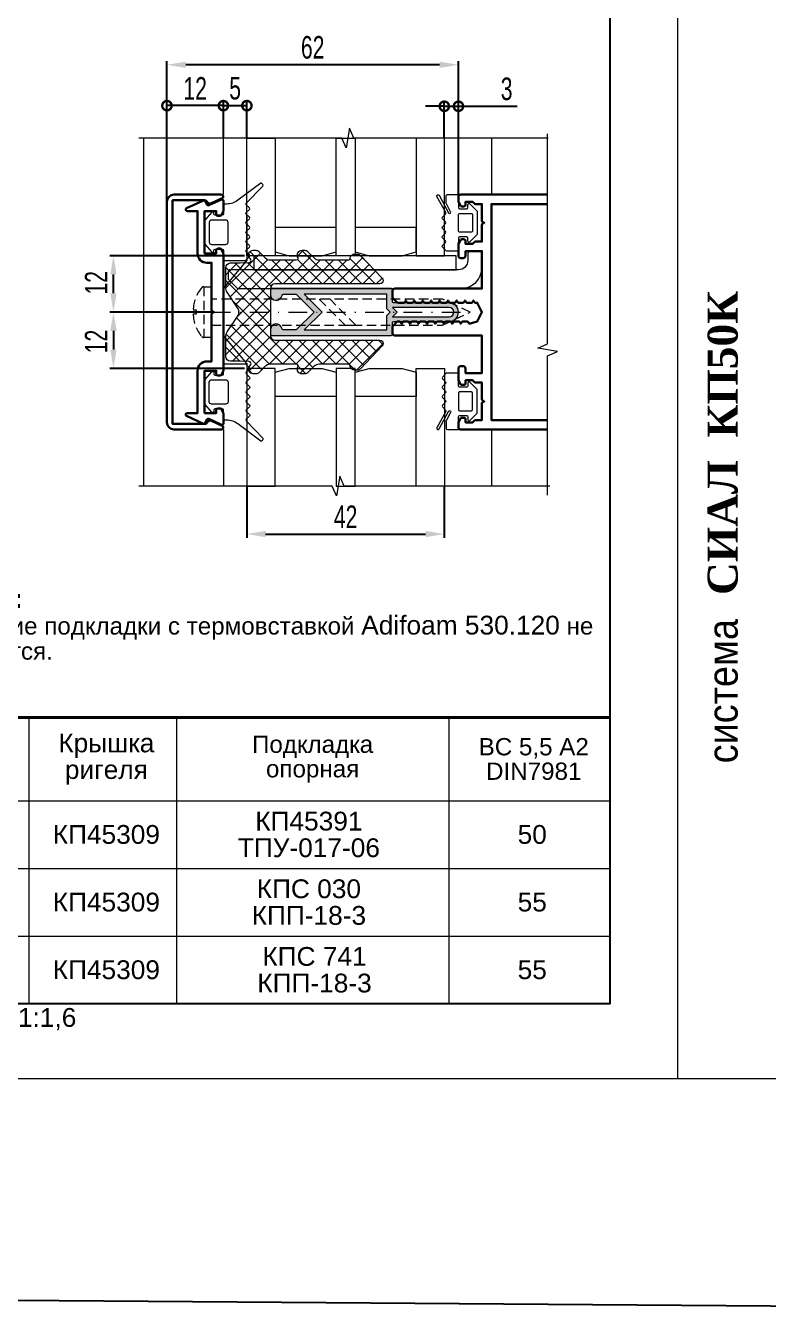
# Model space of a CAD drawing. Extents: x -37 to 8820, y -336 to 478.
# Drawn here: x 4727.4 to 4826, y -31.7 to 140.1 of the extents above; entities that cross this region are included whole.
import ezdxf
from ezdxf.enums import TextEntityAlignment as Align

# ---------------------------------------------------------------- set-up
doc = ezdxf.new("R2010")
doc.units = 0
doc.header["$LTSCALE"] = 5
doc.linetypes.add('DASHDOT', pattern=[1, 0.5, -0.25, 0, -0.25])
doc.linetypes.add('HIDDEN', pattern=[0.375, 0.25, -0.125])
doc.layers.get('0').update_dxf_attribs({"linetype": 'CONTINUOUS', "lineweight": 30})
doc.layers.get('DEFPOINTS').update_dxf_attribs({"linetype": 'CONTINUOUS'})
for name, color, linetype, lineweight in [('1', 6, 'DASHDOT', 13), ('2', 3, 'HIDDEN', 13), ('Dimentions', 5, 'CONTINUOUS', 15), ('Glass', 5, 'CONTINUOUS', 20), ('Ал подклад', 7, 'CONTINUOUS', 20), ('Герлен', 7, 'CONTINUOUS', 60), ('Зигзаг', 1, 'CONTINUOUS', 15), ('Конструкции', 252, 'CONTINUOUS', 20), ('Подкладки', 1, 'CONTINUOUS', 20), ('Рамки', 1, 'CONTINUOUS', 15), ('Текстовый', 7, 'CONTINUOUS', 9), ('Уплотнители', 1, 'CONTINUOUS', 20), ('Штриховка', 1, 'CONTINUOUS', 5)]:
    doc.layers.add(name, color=color, linetype=linetype, lineweight=lineweight)
doc.layers.add('Скрытые', color=14, linetype='CONTINUOUS', plot=False)
doc.styles.add('3', font='RUSS.SHX', dxfattribs={"width": 0.7, "height": 3})
doc.styles.add('Каталожный', font='arial.ttf', dxfattribs={"height": 2.5})
doc.styles.add('Фирм', font='arial.ttf', dxfattribs={"height": 3.5})
doc.styles.add('Фирм5', font='timesbd.ttf', dxfattribs={"height": 4})
doc.dimstyles.new('MX1_6', dxfattribs={"dimtxt": 3, "dimasz": 2.5, "dimexe": 0.5, "dimexo": 0, "dimgap": 0.8, "dimtad": 1, "dimlfac": 1.6, "dimdsep": 46, "dimtxsty": '3', "dimcen": 0, "dimclrd": 256, "dimclre": 256, "dimclrt": 256, "dimaunit": 1, "dimadec": 0, "dimazin": 0, "dimtfac": 1, "dimtmove": 0, "dimatfit": 1, "dimfxl": 1, "dimtvp": 1, "dimtolj": 1, "dimtzin": 0, "dimarcsym": 0})

# ---------------------------------------------------------------- blocks, each defined once
blk = doc.blocks.new('_DotSmall')
at = {"color": 0, "linetype": 'ByBlock', "const_width": 0.5}
blk.add_lwpolyline([(-0.0625, 0, 1), (0.0625, 0, 1)], format="xyb", close=True, dxfattribs=at)
blk = doc.blocks.new('*D522')
at = {"layer": 'DEFPOINTS', "color": 0, "linetype": 'Continuous', "transparency": 16777216}
for p in [(4746.13, 129.47), (4753.63, 125.16), (4746.13, 115.21)]:
    blk.add_point(p, dxfattribs=at)
at = {"layer": 'Dimentions', "linetype": 'Continuous', "lineweight": -2, "transparency": 16777216}
for p, q in [((4746.13, 115.21), (4746.13, 129.97)), ((4753.63, 129.47), (4746.13, 129.47)), ((4753.63, 125.16), (4753.63, 129.97))]:
    blk.add_line(p, q, dxfattribs=at)
at = {"layer": 'Dimentions', "linetype": 'Continuous', "lineweight": -2, "transparency": 16777216, "xscale": 2.5, "yscale": 2.5, "zscale": 2.5, "rotation": 180}
blk.add_blockref('_DotSmall', (4746.13, 129.47), dxfattribs=at)
at = {"layer": 'Dimentions', "linetype": 'Continuous', "lineweight": -2, "transparency": 16777216, "xscale": 2.5, "yscale": 2.5, "zscale": 2.5}
blk.add_blockref('_DotSmall', (4753.63, 129.47), dxfattribs=at)
at = {"layer": 'Dimentions', "linetype": 'Continuous', "transparency": 16777216, "insert": (4749.88, 131.77), "char_height": 3, "attachment_point": 5, "style": '3'}
blk.add_mtext('\\A1;12', dxfattribs=at)
blk = doc.blocks.new('*D523')
at = {"layer": 'DEFPOINTS', "color": 0, "linetype": 'Continuous', "transparency": 16777216}
for p in [(4784.88, 129.39), (4783, 125.16), (4784.88, 117.32)]:
    blk.add_point(p, dxfattribs=at)
at = {"layer": 'Dimentions', "linetype": 'Continuous', "lineweight": -2, "transparency": 16777216}
for p, q in [((4783, 129.39), (4780.5, 129.39)), ((4783, 125.16), (4783, 129.89)), ((4783, 129.39), (4784.88, 129.39)), ((4784.88, 117.32), (4784.88, 129.89)), ((4784.88, 129.39), (4792.68, 129.39))]:
    blk.add_line(p, q, dxfattribs=at)
at = {"layer": 'Dimentions', "linetype": 'Continuous', "lineweight": -2, "transparency": 16777216, "xscale": 2.5, "yscale": 2.5, "zscale": 2.5}
blk.add_blockref('_DotSmall', (4783, 129.39), dxfattribs=at)
at = {"layer": 'Dimentions', "linetype": 'Continuous', "lineweight": -2, "transparency": 16777216, "xscale": 2.5, "yscale": 2.5, "zscale": 2.5, "rotation": 180}
blk.add_blockref('_DotSmall', (4784.88, 129.39), dxfattribs=at)
at = {"layer": 'Dimentions', "linetype": 'Continuous', "transparency": 16777216, "insert": (4791.28, 131.69), "char_height": 3, "attachment_point": 5, "style": '3'}
blk.add_mtext('\\A1;3', dxfattribs=at)
blk = doc.blocks.new('*D524')
at = {"layer": 'DEFPOINTS', "color": 0, "linetype": 'Continuous', "transparency": 16777216}
for p in [(4746.13, 134.91), (4784.88, 117.32), (4746.13, 116.7)]:
    blk.add_point(p, dxfattribs=at)
at = {"layer": 'Dimentions', "linetype": 'Continuous', "lineweight": -2, "transparency": 16777216}
for p, q in [((4746.13, 116.7), (4746.13, 135.41)), ((4782.38, 134.91), (4748.63, 134.91)), ((4784.88, 117.32), (4784.88, 135.41))]:
    blk.add_line(p, q, dxfattribs=at)
at = {"layer": 'Dimentions', "linetype": 'Continuous', "transparency": 16777216}
for points in [[(4748.63, 135.32), (4748.63, 134.49), (4746.13, 134.91)], [(4782.38, 135.32), (4782.38, 134.49), (4784.88, 134.91)]]:
    blk.add_solid(points, dxfattribs=at)
at = {"layer": 'Dimentions', "linetype": 'Continuous', "transparency": 16777216, "insert": (4765.5, 137.21), "char_height": 3, "attachment_point": 5, "style": '3'}
blk.add_mtext('\\A1;62', dxfattribs=at)
blk = doc.blocks.new('*D525')
at = {"layer": 'DEFPOINTS', "color": 0, "linetype": 'Continuous', "transparency": 16777216}
for p in [(4756.75, 78.85), (4783, 78.85), (4783, 72.48)]:
    blk.add_point(p, dxfattribs=at)
at = {"layer": 'Dimentions', "linetype": 'Continuous', "lineweight": -2, "transparency": 16777216}
for p, q in [((4756.75, 78.85), (4756.75, 71.98)), ((4783, 78.85), (4783, 71.98)), ((4759.25, 72.48), (4780.5, 72.48))]:
    blk.add_line(p, q, dxfattribs=at)
at = {"layer": 'Dimentions', "linetype": 'Continuous', "transparency": 16777216}
for points in [[(4759.25, 72.9), (4759.25, 72.06), (4756.75, 72.48)], [(4780.5, 72.9), (4780.5, 72.06), (4783, 72.48)]]:
    blk.add_solid(points, dxfattribs=at)
at = {"layer": 'Dimentions', "linetype": 'Continuous', "transparency": 16777216, "insert": (4769.88, 74.78), "char_height": 3, "attachment_point": 5, "style": '3'}
blk.add_mtext('\\A1;42', dxfattribs=at)
blk = doc.blocks.new('*D526')
at = {"layer": 'DEFPOINTS', "color": 0, "linetype": 'Continuous', "transparency": 16777216}
for p in [(4756.75, 129.47), (4753.63, 125.16), (4756.75, 125.16)]:
    blk.add_point(p, dxfattribs=at)
at = {"layer": 'Dimentions', "linetype": 'Continuous', "lineweight": -2, "transparency": 16777216}
for p, q in [((4753.63, 125.16), (4753.63, 129.97)), ((4753.63, 129.47), (4756.75, 129.47)), ((4756.75, 125.16), (4756.75, 129.97))]:
    blk.add_line(p, q, dxfattribs=at)
at = {"layer": 'Dimentions', "linetype": 'Continuous', "lineweight": -2, "transparency": 16777216, "xscale": 2.5, "yscale": 2.5, "zscale": 2.5, "rotation": 180}
blk.add_blockref('_DotSmall', (4753.63, 129.47), dxfattribs=at)
at = {"layer": 'Dimentions', "linetype": 'Continuous', "lineweight": -2, "transparency": 16777216, "xscale": 2.5, "yscale": 2.5, "zscale": 2.5}
blk.add_blockref('_DotSmall', (4756.75, 129.47), dxfattribs=at)
at = {"layer": 'Dimentions', "linetype": 'Continuous', "transparency": 16777216, "insert": (4755.19, 131.77), "char_height": 3, "attachment_point": 5, "style": '3'}
blk.add_mtext('\\A1;5', dxfattribs=at)
blk = doc.blocks.new('*D529')
at = {"layer": 'DEFPOINTS', "color": 0, "linetype": 'Continuous', "transparency": 16777216}
for p in [(4752.07, 102.01), (4739.02, 94.51), (4756.44, 94.51)]:
    blk.add_point(p, dxfattribs=at)
at = {"layer": 'Dimentions', "linetype": 'Continuous', "lineweight": -2, "transparency": 16777216}
for p, q in [((4752.07, 102.01), (4738.52, 102.01)), ((4739.02, 99.51), (4739.02, 97.01)), ((4756.44, 94.51), (4738.52, 94.51))]:
    blk.add_line(p, q, dxfattribs=at)
at = {"layer": 'Dimentions', "linetype": 'Continuous', "transparency": 16777216}
for points in [[(4738.6, 99.51), (4739.44, 99.51), (4739.02, 102.01)], [(4738.6, 97.01), (4739.44, 97.01), (4739.02, 94.51)]]:
    blk.add_solid(points, dxfattribs=at)
at = {"layer": 'Dimentions', "linetype": 'Continuous', "transparency": 16777216, "insert": (4736.72, 98.1), "char_height": 3, "attachment_point": 5, "rotation": 90, "style": '3'}
blk.add_mtext('\\A1;12', dxfattribs=at)
blk = doc.blocks.new('*D530')
at = {"layer": 'DEFPOINTS', "color": 0, "linetype": 'Continuous', "transparency": 16777216}
for p in [(4739.02, 109.51), (4756.44, 109.51), (4752.07, 102.01)]:
    blk.add_point(p, dxfattribs=at)
at = {"layer": 'Dimentions', "linetype": 'Continuous', "lineweight": -2, "transparency": 16777216}
for p, q in [((4756.44, 109.51), (4738.52, 109.51)), ((4739.02, 104.51), (4739.02, 107.01)), ((4752.07, 102.01), (4738.52, 102.01))]:
    blk.add_line(p, q, dxfattribs=at)
at = {"layer": 'Dimentions', "linetype": 'Continuous', "transparency": 16777216}
for points in [[(4738.6, 107.01), (4739.44, 107.01), (4739.02, 109.51)], [(4738.6, 104.51), (4739.44, 104.51), (4739.02, 102.01)]]:
    blk.add_solid(points, dxfattribs=at)
at = {"layer": 'Dimentions', "linetype": 'Continuous', "transparency": 16777216, "insert": (4736.72, 105.91), "char_height": 3, "attachment_point": 5, "rotation": 90, "style": '3'}
blk.add_mtext('\\A1;12', dxfattribs=at)

msp = doc.modelspace()

# ---------------------------------------------------------------- hatches: boundary and pattern name
at = {"layer": 'Штриховка', "lineweight": 5}
h = msp.add_hatch(dxfattribs=at)
h.set_pattern_fill('NET', color=256, scale=10, angle=-45, style=0)
h.set_pattern_definition([(315, (7117.9453, 4397.8319), (0.88388348, 0.88388348), []), (45, (7117.9453, 4397.8319), (-0.88388348, 0.88388348), [])])
edge = h.paths.add_edge_path()
edge.add_arc((4774.4406, 97.8149), 0.4375, -45, 0, ccw=False)
edge.add_line((4774.7499, 97.5056), (4771.8736, 94.473))
edge.add_arc((4771.4317, 94.915), 0.625, 270, 315, ccw=False)
edge.add_line((4771.4317, 94.29), (4771.0781, 94.29))
edge.add_arc((4771.0751, 94.906), 0.6161, 194.690939, 270.28096, ccw=False)
edge.add_arc((4770.2396, 94.8212), 0.25, 343.39845, 450)
edge.add_line((4770.2396, 95.0712), (4766.3638, 95.0712))
edge.add_arc((4766.3638, 94.1337), 0.9375, 90, 135)
edge.add_line((4765.7009, 94.7966), (4764.8773, 93.973))
edge.add_arc((4764.4354, 94.415), 0.625, 270, 315, ccw=False)
edge.add_line((4764.4354, 93.79), (4764.0818, 93.79))
edge.add_arc((4764.0818, 94.415), 0.625, 158.459594, 270, ccw=False)
edge.add_arc((4763.3237, 94.8212), 0.25, 315, 450)
edge.add_line((4763.3237, 95.0712), (4759.8675, 95.0712))
edge.add_arc((4759.8675, 94.1337), 0.9375, 90, 135)
edge.add_line((4759.2046, 94.7966), (4758.381, 93.973))
edge.add_arc((4757.939, 94.415), 0.625, 270, 315, ccw=False)
edge.add_line((4757.939, 93.79), (4757.5855, 93.79))
edge.add_arc((4757.5855, 94.415), 0.625, 135, 270, ccw=False)
edge.add_line((4757.1436, 94.8569), (4757.2596, 95.0209))
edge.add_arc((4757.0555, 95.1653), 0.25, 324.716356, 447.011206)
edge.add_line((4757.0685, 95.415), (4755.8713, 95.4775))
edge.add_line((4755.8713, 95.4775), (4754.5656, 95.4775))
edge.add_arc((4754.5656, 96.1025), 0.625, 180, 270, ccw=False)
edge.add_line((4753.9406, 96.1025), (4753.9406, 96.2587))
edge.add_line((4753.9406, 96.2587), (4753.9406, 98.6823))
edge.add_arc((4755.1906, 98.6823), 1.25, 146.745633, 180, ccw=False)
edge.add_line((4754.1453, 99.3678), (4755.5908, 101.5722))
edge.add_arc((4754.7352, 102.0087), 0.9605, 332.973316, 387.026684)
edge.add_line((4755.5908, 102.4452), (4754.1453, 104.6497))
edge.add_arc((4755.1906, 105.3351), 1.25, 180, 213.254367, ccw=False)
edge.add_line((4753.9406, 105.3351), (4753.9406, 107.7587))
edge.add_line((4753.9406, 107.7587), (4753.9406, 107.915))
edge.add_arc((4754.5656, 107.915), 0.625, 90, 180, ccw=False)
edge.add_line((4754.5656, 108.54), (4755.8713, 108.54))
edge.add_line((4755.8713, 108.54), (4757.0685, 108.6025))
edge.add_arc((4757.0555, 108.8521), 0.25, 272.988794, 395.283644)
edge.add_line((4757.2596, 108.9965), (4757.1436, 109.1605))
edge.add_arc((4757.5855, 109.6025), 0.625, 90, 225, ccw=False)
edge.add_line((4757.5855, 110.2275), (4757.939, 110.2275))
edge.add_arc((4757.939, 109.6025), 0.625, 45, 90, ccw=False)
edge.add_line((4758.381, 110.0444), (4759.2046, 109.2208))
edge.add_arc((4759.8675, 109.8837), 0.9375, 225, 270)
edge.add_line((4759.8675, 108.9462), (4763.3237, 108.9462))
edge.add_arc((4763.3237, 109.1962), 0.25, 270, 405)
edge.add_arc((4764.0818, 109.6025), 0.625, 90, 201.540406, ccw=False)
edge.add_line((4764.0818, 110.2275), (4764.4354, 110.2275))
edge.add_arc((4764.4354, 109.6025), 0.625, 45, 90, ccw=False)
edge.add_line((4764.8773, 110.0444), (4765.7009, 109.2208))
edge.add_arc((4766.3638, 109.8837), 0.9375, 225, 270)
edge.add_line((4766.3638, 108.9462), (4770.2396, 108.9462))
edge.add_arc((4770.2396, 109.1962), 0.25, 270, 376.60155)
edge.add_arc((4771.0751, 109.1114), 0.6161, 89.71904, 165.309061, ccw=False)
edge.add_line((4771.0781, 109.7275), (4771.4317, 109.7275))
edge.add_arc((4771.4317, 109.1025), 0.625, 45, 90, ccw=False)
edge.add_line((4771.8736, 109.5444), (4774.7499, 106.5119))
edge.add_arc((4774.4406, 106.2025), 0.4375, 0, 45, ccw=False)
edge.add_line((4774.8781, 106.2025), (4774.8781, 106.1962))
edge.add_arc((4774.4406, 106.1962), 0.4375, -90, 0, ccw=False)
edge.add_line((4774.4406, 105.7587), (4760.5031, 105.7587))
edge.add_arc((4760.5031, 105.1337), 0.625, 90, 180)
edge.add_line((4759.8781, 105.1337), (4759.8781, 102.0087))
edge.add_line((4759.8781, 102.0087), (4759.8781, 98.8837))
edge.add_arc((4760.5031, 98.8837), 0.625, 180, 270)
edge.add_line((4760.5031, 98.2587), (4774.4406, 98.2587))
edge.add_arc((4774.4406, 97.8212), 0.4375, 0, 90, ccw=False)
at = {"layer": 'Штриховка'}
h = msp.add_hatch(color=256, dxfattribs=at)
h.paths.add_polyline_path([(4761.6154, 104.3837), (4763.3156, 104.3837), (4764.1906, 103.5087), (4765.2512, 103.5087), (4764.3762, 104.3837), (4775.3781, 104.3837), (4775.3781, 103.5087), (4776.1281, 103.5087), (4776.1281, 104.9462, 0.41421356), (4775.9406, 105.1337), (4760.0656, 105.1337, 0.41421356), (4759.8781, 104.9462), (4759.8781, 104.3525, 0.92211283), (4761.4303, 104.2265, -0.36752318)])
h.paths.add_polyline_path([(4776.1281, 100.5087), (4775.3781, 100.5087), (4775.3781, 99.6337), (4764.3762, 99.6337), (4765.2512, 100.5087), (4764.1906, 100.5087), (4763.3156, 99.6337), (4761.6154, 99.6337, -0.36752318), (4761.4303, 99.791, 0.92211283), (4759.8781, 99.665), (4759.8781, 99.0712, 0.41421356), (4760.0656, 98.8837), (4775.9406, 98.8837, 0.41421356), (4776.1281, 99.0712)])
h.paths.add_polyline_path([(4766.7512, 102.0087), (4765.6906, 102.0087), (4764.1906, 100.5087), (4765.2512, 100.5087)])
h.paths.add_polyline_path([(4765.2512, 103.5087), (4764.1906, 103.5087), (4765.6906, 102.0087), (4766.7512, 102.0087)])
h.paths.add_polyline_path([(4784.4811, 102.9225), (4783.7797, 103.2495, 0.03041892), (4783.6281, 103.2587), (4780.6281, 103.2587), (4780.4002, 103.2587, -0.02836015), (4780.379, 103.2599, 0.00241783), (4780.3781, 103.2587), (4776.2843, 103.2587, -0.41421356), (4776.1281, 103.415), (4776.1281, 103.5087), (4775.3781, 103.5087), (4775.3781, 102.4481), (4775.8174, 102.0087), (4776.7531, 102.0087), (4776.1281, 102.6337), (4783.6281, 102.6337, -0.41421356), (4784.2531, 102.0087), (4784.8781, 102.0087, 0.20786079)])
h.paths.add_polyline_path([(4784.8781, 102.0087), (4784.2531, 102.0087, -0.41421356), (4783.6281, 101.3837), (4776.1281, 101.3837), (4776.7531, 102.0087), (4775.8174, 102.0087), (4775.3781, 101.5694), (4775.3781, 100.5087), (4776.1281, 100.5087), (4776.1281, 100.6025, -0.41421356), (4776.2843, 100.7587), (4780.3781, 100.7587), (4780.4184, 100.7587, -0.19897581), (4780.5511, 100.7038, 0.1550132), (4780.6281, 100.7587), (4783.6281, 100.7587, 0.03041892), (4783.7797, 100.768), (4784.4811, 101.095, 0.20786079)])

# ---------------------------------------------------------------- linework, layer by layer
for points in [[(4746.1281, 87.3212), (4746.1281, 116.6962, -0.41421356), (4747.0656, 117.6337), (4753.3781, 117.6337, -0.80258485), (4753.4837, 117.1571), (4752.0471, 116.4872, -0.40155944), (4751.474, 116.6818, 0.27973928), (4751.1414, 116.8837), (4746.8781, 116.8837), (4746.8781, 87.1337), (4751.1414, 87.1337, 0.27973928), (4751.474, 87.3356, -0.40155944), (4752.0471, 87.5302), (4753.4837, 86.8603, -0.80258485), (4753.3781, 86.3837), (4747.0656, 86.3837, -0.41421356)], [(4753.6281, 109.777, 0.11643382), (4753.6083, 109.8608), (4753.3674, 110.3426, 0.28407904), (4753.1997, 110.4462), (4752.8781, 110.4462, 0.41421356), (4752.6906, 110.2587), (4752.6906, 109.8212), (4751.1281, 109.8212), (4751.1281, 115.4462), (4752.6906, 115.4462), (4752.6906, 115.0087, 0.41421356), (4752.8781, 114.8212), (4753.1997, 114.8212, 0.28407904), (4753.3674, 114.9249), (4753.6083, 115.4066, 0.11643382), (4753.6281, 115.4905), (4753.6281, 116.8212, 0.54861879), (4753.3613, 116.9912), (4751.6925, 116.213, -0.41421356), (4751.4433, 116.3037), (4751.2233, 116.7755, 0.41421356), (4750.9741, 116.8662), (4748.7363, 115.8226, 0.29147342), (4748.6281, 115.6527), (4748.6281, 115.6337, 0.41421356), (4748.8156, 115.4462), (4750.1906, 115.4462), (4750.1906, 109.8212, 0.41421356), (4751.4406, 108.5712), (4752.0656, 108.5712), (4752.0656, 102.2809, 0.28407904), (4752.1692, 102.1131), (4752.3781, 102.0087), (4752.1692, 101.9043, 0.28407904), (4752.0656, 101.7366), (4752.0656, 95.4462), (4751.4406, 95.4462, 0.41421356), (4750.1906, 94.1962), (4750.1906, 88.5712), (4748.8156, 88.5712, 0.41421356), (4748.6281, 88.3837), (4748.6281, 88.3647, 0.29147342), (4748.7363, 88.1948), (4750.9741, 87.1513, 0.41421356), (4751.2233, 87.242), (4751.4433, 87.7138, -0.41421356), (4751.6925, 87.8045), (4753.3613, 87.0263, 0.54861879), (4753.6281, 87.1962), (4753.6281, 88.527, 0.11643382), (4753.6083, 88.6108), (4753.3674, 89.0926, 0.28407904), (4753.1997, 89.1962), (4752.8781, 89.1962, 0.41421356), (4752.6906, 89.0087), (4752.6906, 88.5712), (4751.1281, 88.5712), (4751.1281, 94.1962), (4752.6906, 94.1962), (4752.6906, 93.7587, 0.41421356), (4752.8781, 93.5712), (4753.1997, 93.5712, 0.28407904), (4753.3674, 93.6749), (4753.6083, 94.1566, 0.11643382), (4753.6281, 94.2405)]]:
    msp.add_lwpolyline(points, format="xyb", close=True)
msp.add_lwpolyline([(4796.7267, 86.3837), (4785.1906, 86.3837, -0.41421356), (4784.8781, 86.6962), (4784.8781, 87.277, -0.11643382), (4784.8979, 87.3608), (4785.1387, 87.8426, -0.28407904), (4785.3065, 87.9462), (4785.6281, 87.9462, -0.41421356), (4785.8156, 87.7587), (4785.8156, 87.3212), (4786.7531, 87.3212), (4787.0107, 87.5788, -0.19891237), (4787.1432, 87.6337), (4788.0031, 87.6337), (4788.0031, 89.8616, -0.28407904), (4788.1067, 90.0293), (4788.3156, 90.1337), (4788.1067, 90.2381, -0.28407904), (4788.0031, 90.4059), (4788.0031, 92.6337), (4787.1432, 92.6337, -0.19891237), (4787.0107, 92.6886), (4786.7531, 92.9462), (4785.8156, 92.9462), (4785.8156, 92.5087, -0.41421356), (4785.6281, 92.3212), (4785.3065, 92.3212, -0.28407904), (4785.1387, 92.4249), (4784.8979, 92.9066, -0.11643382), (4784.8781, 92.9905), (4784.8781, 94.5087, -0.41421356), (4785.1906, 94.8212), (4785.5031, 94.8212, -0.41421356), (4785.8156, 94.5087), (4785.8156, 93.8837), (4788.0031, 93.8837), (4788.0031, 98.8837), (4776.4406, 98.8837, -0.41421356), (4776.1281, 99.1962), (4776.1281, 100.0561, -0.19891237), (4776.183, 100.1886), (4776.6982, 100.7038, -0.19891237), (4776.8307, 100.7587), (4777.0434, 100.7587, -0.28407904), (4777.2111, 100.6551), (4777.3156, 100.4462), (4777.42, 100.6551, -0.28407904), (4777.5877, 100.7587), (4778.1684, 100.7587, -0.28407904), (4778.3361, 100.6551), (4778.4406, 100.4462), (4778.545, 100.6551, -0.28407904), (4778.7127, 100.7587), (4779.2934, 100.7587, -0.28407904), (4779.4611, 100.6551), (4779.5656, 100.4462), (4779.67, 100.6551, -0.28407904), (4779.8377, 100.7587), (4780.4184, 100.7587, -0.28407904), (4780.5861, 100.6551), (4780.6906, 100.4462), (4780.795, 100.6551, -0.28407904), (4780.9627, 100.7587), (4781.5434, 100.7587, -0.28407904), (4781.7111, 100.6551), (4781.8156, 100.4462), (4781.92, 100.6551, -0.28407904), (4782.0877, 100.7587), (4782.6684, 100.7587, -0.28407904), (4782.8361, 100.6551), (4782.9406, 100.4462), (4783.045, 100.6551, -0.28407904), (4783.2127, 100.7587), (4783.7934, 100.7587, -0.28407904), (4783.9611, 100.6551), (4784.0656, 100.4462), (4784.17, 100.6551, -0.28407904), (4784.3377, 100.7587), (4784.9184, 100.7587, -0.28407904), (4785.0861, 100.6551), (4785.1906, 100.4462), (4785.295, 100.6551, -0.28407904), (4785.4627, 100.7587), (4786.0434, 100.7587, -0.28407904), (4786.2111, 100.6551), (4786.3156, 100.4462), (4787.3781, 100.7587), (4788.0031, 102.0087), (4787.3781, 103.2587), (4787.1502, 103.2587, -0.28407904), (4786.9825, 103.3624), (4786.8781, 103.5712), (4786.7736, 103.3624, -0.28407904), (4786.6059, 103.2587), (4786.0252, 103.2587, -0.28407904), (4785.8575, 103.3624), (4785.7531, 103.5712), (4785.6486, 103.3624, -0.28407904), (4785.4809, 103.2587), (4784.9002, 103.2587, -0.28407904), (4784.7325, 103.3624), (4784.6281, 103.5712), (4784.5236, 103.3624, -0.28407904), (4784.3559, 103.2587), (4783.7752, 103.2587, -0.28407904), (4783.6075, 103.3624), (4783.5031, 103.5712), (4783.3986, 103.3624, -0.28407904), (4783.2309, 103.2587), (4782.6502, 103.2587, -0.28407904), (4782.4825, 103.3624), (4782.3781, 103.5712), (4782.2736, 103.3624, -0.28407904), (4782.1059, 103.2587), (4781.5252, 103.2587, -0.28407904), (4781.3575, 103.3624), (4781.2531, 103.5712), (4781.1486, 103.3624, -0.28407904), (4780.9809, 103.2587), (4780.4002, 103.2587, -0.28407904), (4780.2325, 103.3624), (4780.1281, 103.5712), (4780.0236, 103.3624, -0.28407904), (4779.8559, 103.2587), (4779.2752, 103.2587, -0.28407904), (4779.1075, 103.3624), (4779.0031, 103.5712), (4778.8986, 103.3624, -0.28407904), (4778.7309, 103.2587), (4778.1502, 103.2587, -0.28407904), (4777.9825, 103.3624), (4777.8781, 103.5712), (4777.7736, 103.3624, -0.28407904), (4777.6059, 103.2587), (4776.8307, 103.2587, -0.19891237), (4776.6982, 103.3136), (4776.183, 103.8288, -0.19891237), (4776.1281, 103.9614), (4776.1281, 104.8212, -0.41421356), (4776.4406, 105.1337), (4788.0031, 105.1337), (4788.0031, 110.1337), (4785.8156, 110.1337), (4785.8156, 109.5087, -0.41421356), (4785.5031, 109.1962), (4785.1906, 109.1962, -0.41421356), (4784.8781, 109.5087), (4784.8781, 111.027, -0.11643382), (4784.8979, 111.1108), (4785.1387, 111.5926, -0.28407904), (4785.3065, 111.6962), (4785.6281, 111.6962, -0.41421356), (4785.8156, 111.5087), (4785.8156, 111.0712), (4786.7531, 111.0712), (4787.0107, 111.3288, -0.19891237), (4787.1432, 111.3837), (4788.0031, 111.3837), (4788.0031, 113.6116, -0.28407904), (4788.1067, 113.7793), (4788.3156, 113.8837), (4788.1067, 113.9881, -0.28407904), (4788.0031, 114.1559), (4788.0031, 116.3837), (4787.1432, 116.3837, -0.19891237), (4787.0107, 116.4386), (4786.7531, 116.6962), (4785.8156, 116.6962), (4785.8156, 116.2587, -0.41421356), (4785.6281, 116.0712), (4785.3065, 116.0712, -0.28407904), (4785.1387, 116.1749), (4784.8979, 116.6566, -0.11643382), (4784.8781, 116.7405), (4784.8781, 117.3212, -0.41421356), (4785.1906, 117.6337), (4796.7267, 117.6337)], format="xyb")
msp.add_lwpolyline([(4796.7267, 87.6337), (4789.2531, 87.6337), (4789.2531, 116.3837), (4796.7267, 116.3837)])
at = {"layer": '1'}
msp.add_line((4752.0656, 102.0087), (4786.4406, 102.0087), dxfattribs=at)
at = {"layer": '2'}
msp.add_line((4751.0095, 105.3837), (4751.0095, 98.6337), dxfattribs=at)
msp.add_lwpolyline([(4749.6027, 102.2543, -0.16184886), (4750.7685, 105.2701, -0.22388754), (4751.0095, 105.3837), (4752.0656, 105.3837), (4752.0656, 98.6337), (4751.0095, 98.6337, -0.22388754), (4750.7685, 98.7474, -0.16184886), (4749.6027, 101.7631), (4750.0404, 101.7631), (4750.0404, 102.2543)], format="xyb", close=True, dxfattribs=at)
for points in [[(4752.0656, 100.29), (4782.7547, 100.29), (4786.4406, 102.0087), (4782.7547, 103.7275), (4752.0656, 103.7275)], [(4766.3815, 103.7275), (4769.819, 100.29), (4771.2513, 100.29), (4767.8138, 103.7275)]]:
    msp.add_lwpolyline(points, close=True, dxfattribs=at)
at = {"layer": 'Dimentions', "linetype": 'Continuous'}
msp.add_line((4814, 297), (4814, 0), dxfattribs=at)
at = {"layer": 'Glass'}
for points in [[(4760.5031, 125.164), (4760.5031, 109.5086), (4756.7531, 109.5086), (4756.7531, 125.164)], [(4771.1281, 125.164), (4771.1281, 109.5086), (4768.6281, 109.5086), (4768.6281, 125.164)], [(4779.2531, 125.164), (4779.2531, 109.5086), (4783.0031, 109.5086), (4783.0031, 125.164)], [(4768.6281, 110.011), (4768.6281, 113.2586), (4760.5031, 113.2586), (4760.5031, 110.011), (4762.3781, 109.5086), (4766.7531, 109.5086)], [(4779.2531, 110.011), (4779.2531, 113.2586), (4771.1281, 113.2586), (4771.1281, 110.011), (4773.0031, 109.5086), (4777.3781, 109.5086)], [(4760.5031, 78.8535), (4760.5031, 94.5088), (4756.7531, 94.5088), (4756.7531, 78.8535)], [(4768.6281, 94.0064), (4768.6281, 90.7588), (4760.5031, 90.7588), (4760.5031, 94.0064), (4762.3781, 94.5088), (4766.7531, 94.5088)], [(4771.1281, 78.8535), (4771.1281, 94.5088), (4768.6281, 94.5088), (4768.6281, 78.8535)], [(4779.2531, 94.0064), (4779.2531, 90.7588), (4771.1281, 90.7588), (4771.1281, 94.0064), (4773.0031, 94.5088), (4777.3781, 94.5088)], [(4779.2531, 78.8535), (4779.2531, 94.5088), (4783.0031, 94.5088), (4783.0031, 78.8535)]]:
    msp.add_lwpolyline(points, close=True, dxfattribs=at)
at = {"layer": 'Ал подклад'}
msp.add_lwpolyline([(4755.6325, 105.1336), (4785.1906, 105.1336, 0.41421356), (4788.0031, 107.9461), (4788.0031, 109.8211, 0.41421356), (4787.6906, 110.1336), (4786.4406, 110.1336, 0.41421356), (4786.1281, 109.8211), (4786.1281, 108.8836, -0.41421356), (4784.8781, 107.6336), (4754.5656, 107.6336, 0.41421356), (4754.2531, 107.3211), (4754.2531, 106.5131, 0.19891237), (4754.3446, 106.2921), (4755.4115, 105.2252, 0.19891237)], format="xyb", close=True, dxfattribs=at)
at = {"layer": 'Герлен', "lineweight": 40}
msp.add_line((4640, 48.0868), (4805, 48.0868), dxfattribs=at)
at = {"layer": 'Герлен', "ltscale": 2, "const_width": 0.1875}
msp.add_lwpolyline([(4756.7531, 114.9462), (4756.7531, 108.8837), (4753.6281, 105.1337), (4753.6281, 98.8837), (4756.7531, 95.1337), (4756.7531, 89.0712)], dxfattribs=at)
at = {"layer": 'Зигзаг'}
for points in [[(4796.8037, 125.164), (4770.9659, 125.164), (4770.3851, 126.4819), (4769.9495, 123.8692), (4769.367, 125.164), (4742.3895, 125.164)], [(4796.7267, 77.657), (4796.7267, 96.1819), (4798.0446, 96.7628), (4795.4319, 97.1984), (4796.7267, 97.7809), (4796.7267, 125.7076)], [(4797.0239, 78.8535), (4769.6806, 78.8535), (4769.0997, 80.1714), (4768.6641, 77.5587), (4768.0816, 78.8535), (4742.3895, 78.8535)]]:
    msp.add_lwpolyline(points, dxfattribs=at)
at = {"layer": 'Конструкции'}
for p, q in [((4753.6281, 117.6337), (4753.6281, 125.164)), ((4789.2531, 125.164), (4789.2531, 117.6337)), ((4753.6281, 86.3837), (4753.6281, 78.8535)), ((4789.2531, 86.3837), (4789.2531, 78.8535))]:
    msp.add_line(p, q, dxfattribs=at)
msp.add_lwpolyline([(4743.0031, 125.164), (4743.0031, 78.8535)], dxfattribs=at)
at = {"layer": 'Подкладки'}
msp.add_lwpolyline([(4757.6906, 109.5087), (4757.6906, 107.6337), (4784.5656, 107.6337), (4784.5656, 109.5087)], close=True, dxfattribs=at)
at = {"layer": 'Рамки'}
for p, q in [((4727.7614, 48.0868), (4727.7614, 10)), ((4747.3864, 48.0868), (4747.3864, 10)), ((4783.604, 48.0868), (4783.604, 10)), ((4640, 37), (4805, 37)), ((4640, 28), (4805, 28)), ((4640, 19), (4805, 19)), ((4640, 10), (4805, 10))]:
    msp.add_line(p, q, dxfattribs=at)
at = {"layer": 'Рамки', "linetype": 'Continuous'}
msp.add_lwpolyline([(4620, 297), (4830, 297), (4830, 0), (4620, 0)], close=True, dxfattribs=at)
at = {"layer": 'Скрытые', "linetype": 'Continuous'}
for points in [[(3999.0404, -24.0001), (5027.2664, -31.7039), (5031.5789, 367.3445), (3999.0404, 358.304)], [(4640, 10), (4640, 287), (4805, 287), (4805, 10)]]:
    msp.add_lwpolyline(points, close=True, dxfattribs=at)
at = {"layer": 'Уплотнители'}
for points in [[(4752.3781, 110.2275, -0.41421356), (4752.5343, 110.3837), (4753.4718, 110.3837, -0.41421356), (4753.6281, 110.2275), (4753.6281, 108.8837), (4756.516, 108.8837, 0.19891237), (4756.6044, 108.9203), (4757.0823, 109.3982, 0.41421356), (4757.0823, 109.6192), (4756.6783, 110.0232, -0.41421356), (4756.6783, 110.2442), (4757.0823, 110.6482, 0.41421356), (4757.0823, 110.8692), (4756.6783, 111.2732, -0.41421356), (4756.6783, 111.4942), (4757.0823, 111.8982, 0.41421356), (4757.0823, 112.1192), (4756.6783, 112.5232, -0.41421356), (4756.6783, 112.7442), (4757.0823, 113.1482, 0.41421356), (4757.0823, 113.3692), (4756.6783, 113.7732, -0.41421356), (4756.6783, 113.9942), (4757.0823, 114.3982, 0.41421356), (4757.0823, 114.6192), (4756.6783, 115.0232, -0.41421356), (4756.6783, 115.2442), (4757.0823, 115.6482, 0.41421356), (4757.0823, 115.8692), (4756.6783, 116.2732, -0.41421356), (4756.6783, 116.4942), (4758.8926, 118.7732, 0.41421356), (4758.8926, 118.9942), (4758.7613, 119.1255, 0.29253821), (4758.5968, 119.1617), (4755.5436, 116.8809, -0.16178775), (4754.0474, 116.3837), (4753.6281, 116.3837), (4753.6281, 115.04, -0.41421356), (4753.4718, 114.8837), (4752.5343, 114.8837, -0.41421356), (4752.3781, 115.04), (4752.3781, 115.1962, 0.66858666), (4752.1112, 115.3066), (4751.1737, 114.242, 0.19861919), (4751.1281, 114.1316), (4751.1281, 111.1358, 0.19861919), (4751.1737, 111.0255), (4752.1112, 109.9609, 0.66858666), (4752.3781, 110.0712)], [(4783.8389, 115.3645), (4783.272, 116.4095, -0.12491271), (4783.2531, 116.484), (4783.2531, 117.4775, -0.41421356), (4783.4093, 117.6337), (4784.8781, 117.6337), (4784.8781, 115.915, 0.41421356), (4785.0343, 115.7587), (4785.9718, 115.7587, 0.41421356), (4786.1281, 115.915), (4786.1281, 116.3212, -0.66858666), (4786.3949, 116.4316), (4787.3324, 115.492, -0.19861919), (4787.3781, 115.3816), (4787.3781, 112.3858, -0.19861919), (4787.3324, 112.2755), (4786.3949, 111.3359, -0.66858666), (4786.1281, 111.4462), (4786.1281, 111.8525, 0.41421356), (4785.9718, 112.0087), (4785.0343, 112.0087, 0.41421356), (4784.8781, 111.8525), (4784.8781, 110.1337), (4783.3178, 110.1337, -0.19891237), (4783.2073, 110.1795), (4782.7386, 110.6482, -0.41421356), (4782.7386, 110.8692), (4783.1426, 111.2732, 0.41421356), (4783.1426, 111.4942), (4782.7386, 111.8982, -0.41421356), (4782.7386, 112.1192), (4783.1426, 112.5232, 0.41421356), (4783.1426, 112.7442), (4782.7386, 113.1482, -0.41421356), (4782.7386, 113.3692), (4783.1426, 113.7732, 0.41421356), (4783.1426, 113.9942), (4782.7386, 114.3982, -0.41421356), (4782.7386, 114.6192), (4783.1706, 115.0512, 0.33207606), (4783.1975, 115.2362), (4782.022, 117.403, -1), (4782.2967, 117.552), (4783.5643, 115.2155, 1)], [(4786.7531, 114.9775), (4786.7531, 112.79, -0.41421356), (4786.5968, 112.6337), (4785.0343, 112.6337, -0.41421356), (4784.8781, 112.79), (4784.8781, 114.9775, -0.41421356), (4785.0343, 115.1337), (4786.5968, 115.1337, -0.41421356)], [(4751.7531, 113.9462), (4751.7531, 111.3212, 0.41421356), (4752.0656, 111.0087), (4753.9406, 111.0087, 0.41421356), (4754.2531, 111.3212), (4754.2531, 113.9462, 0.41421356), (4753.9406, 114.2587), (4752.0656, 114.2587, 0.41421356)], [(4776.1281, 99.0712), (4776.1281, 100.6025, -0.41421356), (4776.2843, 100.7587), (4780.3781, 100.7587, 0.5), (4780.6281, 100.7587), (4783.6281, 100.7587, 1), (4783.6281, 103.2587), (4780.6281, 103.2587, 0.5), (4780.3781, 103.2587), (4776.2843, 103.2587, -0.41421356), (4776.1281, 103.415), (4776.1281, 104.9462, 0.41421356), (4775.9406, 105.1337), (4760.0656, 105.1337, 0.41421356), (4759.8781, 104.9462), (4759.8781, 104.3525, 0.92211283), (4761.4303, 104.2265, -0.36752318), (4761.6154, 104.3837), (4763.3156, 104.3837), (4765.6906, 102.0087), (4763.3156, 99.6337), (4761.6154, 99.6337, -0.36752318), (4761.4303, 99.791, 0.92211283), (4759.8781, 99.665), (4759.8781, 99.0712, 0.41421356), (4760.0656, 98.8837), (4775.9406, 98.8837, 0.41421356)], [(4776.7531, 102.0087), (4776.1281, 101.3837), (4783.6281, 101.3837, 1), (4783.6281, 102.6337), (4776.1281, 102.6337), (4776.7531, 102.0087)], [(4752.3781, 93.79, 0.41421356), (4752.5343, 93.6337), (4753.4718, 93.6337, 0.41421356), (4753.6281, 93.79), (4753.6281, 95.1337), (4756.516, 95.1337, -0.19891237), (4756.6044, 95.0971), (4757.0823, 94.6192, -0.41421356), (4757.0823, 94.3982), (4756.6783, 93.9942, 0.41421356), (4756.6783, 93.7732), (4757.0823, 93.3692, -0.41421356), (4757.0823, 93.1482), (4756.6783, 92.7442, 0.41421356), (4756.6783, 92.5232), (4757.0823, 92.1192, -0.41421356), (4757.0823, 91.8982), (4756.6783, 91.4942, 0.41421356), (4756.6783, 91.2732), (4757.0823, 90.8692, -0.41421356), (4757.0823, 90.6482), (4756.6783, 90.2442, 0.41421356), (4756.6783, 90.0232), (4757.0823, 89.6192, -0.41421356), (4757.0823, 89.3982), (4756.6783, 88.9942, 0.41421356), (4756.6783, 88.7732), (4757.0823, 88.3692, -0.41421356), (4757.0823, 88.1482), (4756.6783, 87.7442, 0.41421356), (4756.6783, 87.5232), (4758.8926, 85.2442, -0.41421356), (4758.8926, 85.0232), (4758.7613, 84.8919, -0.29253821), (4758.5968, 84.8558), (4755.5436, 87.1366, 0.16178775), (4754.0474, 87.6337), (4753.6281, 87.6337), (4753.6281, 88.9775, 0.41421356), (4753.4718, 89.1337), (4752.5343, 89.1337, 0.41421356), (4752.3781, 88.9775), (4752.3781, 88.8212, -0.66858666), (4752.1112, 88.7109), (4751.1737, 89.7755, -0.19861919), (4751.1281, 89.8858), (4751.1281, 92.8816, -0.19861919), (4751.1737, 92.992), (4752.1112, 94.0566, -0.66858666), (4752.3781, 93.9462)], [(4751.7531, 90.0712), (4751.7531, 92.6962, -0.41421356), (4752.0656, 93.0087), (4753.9406, 93.0087, -0.41421356), (4754.2531, 92.6962), (4754.2531, 90.0712, -0.41421356), (4753.9406, 89.7587), (4752.0656, 89.7587, -0.41421356)], [(4783.8389, 88.653), (4783.272, 87.6079, 0.12491271), (4783.2531, 87.5334), (4783.2531, 86.54, 0.41421356), (4783.4093, 86.3837), (4784.8781, 86.3837), (4784.8781, 88.1025, -0.41421356), (4785.0343, 88.2587), (4785.9718, 88.2587, -0.41421356), (4786.1281, 88.1025), (4786.1281, 87.6962, 0.66858666), (4786.3949, 87.5859), (4787.3324, 88.5255, 0.19861919), (4787.3781, 88.6358), (4787.3781, 91.6316, 0.19861919), (4787.3324, 91.742), (4786.3949, 92.6816, 0.66858666), (4786.1281, 92.5712), (4786.1281, 92.165, -0.41421356), (4785.9718, 92.0087), (4785.0343, 92.0087, -0.41421356), (4784.8781, 92.165), (4784.8781, 93.8837), (4783.3178, 93.8837, 0.19891237), (4783.2073, 93.838), (4782.7386, 93.3692, 0.41421356), (4782.7386, 93.1482), (4783.1426, 92.7442, -0.41421356), (4783.1426, 92.5232), (4782.7386, 92.1192, 0.41421356), (4782.7386, 91.8982), (4783.1426, 91.4942, -0.41421356), (4783.1426, 91.2732), (4782.7386, 90.8692, 0.41421356), (4782.7386, 90.6482), (4783.1426, 90.2442, -0.41421356), (4783.1426, 90.0232), (4782.7386, 89.6192, 0.41421356), (4782.7386, 89.3982), (4783.1706, 88.9662, -0.33207606), (4783.1975, 88.7812), (4782.022, 86.6145, 1), (4782.2967, 86.4655), (4783.5643, 88.802, -1)], [(4786.7531, 89.04), (4786.7531, 91.2275, 0.41421356), (4786.5968, 91.3837), (4785.0343, 91.3837, 0.41421356), (4784.8781, 91.2275), (4784.8781, 89.04, 0.41421356), (4785.0343, 88.8837), (4786.5968, 88.8837, 0.41421356)]]:
    msp.add_lwpolyline(points, format="xyb", close=True, dxfattribs=at)
msp.add_lwpolyline([(4774.8781, 97.8149, -0.19891237), (4774.7499, 97.5056), (4771.8736, 94.473, -0.19891237), (4771.4317, 94.29), (4771.0781, 94.29, -0.34232788), (4770.4792, 94.7498, 0.50186314), (4770.2396, 95.0712), (4766.3638, 95.0712, 0.19891237), (4765.7009, 94.7966), (4764.8773, 93.973, -0.19891237), (4764.4354, 93.79), (4764.0818, 93.79, -0.52913987), (4763.5005, 94.6444, 0.66817864), (4763.3237, 95.0712), (4759.8675, 95.0712, 0.19891237), (4759.2046, 94.7966), (4758.381, 93.973, -0.19891237), (4757.939, 93.79), (4757.5855, 93.79, -0.66817864), (4757.1436, 94.8569), (4757.2596, 95.0209, 0.59077925), (4757.0685, 95.415), (4755.8713, 95.4775), (4754.5656, 95.4775, -0.41421356), (4753.9406, 96.1025), (4753.9406, 96.2587), (4753.9406, 98.6823, -0.1461265), (4754.1453, 99.3678), (4755.5908, 101.5722, 0.24032506), (4755.5908, 102.4452), (4754.1453, 104.6497, -0.1461265), (4753.9406, 105.3351), (4753.9406, 107.7587), (4753.9406, 107.915, -0.41421356), (4754.5656, 108.54), (4755.8713, 108.54), (4757.0685, 108.6025, 0.59077925), (4757.2596, 108.9965), (4757.1436, 109.1605, -0.66817864), (4757.5855, 110.2275), (4757.939, 110.2275, -0.19891237), (4758.381, 110.0444), (4759.2046, 109.2208, 0.19891237), (4759.8675, 108.9462), (4763.3237, 108.9462, 0.66817864), (4763.5005, 109.373, -0.52913987), (4764.0818, 110.2275), (4764.4354, 110.2275, -0.19891237), (4764.8773, 110.0444), (4765.7009, 109.2208, 0.19891237), (4766.3638, 108.9462), (4770.2396, 108.9462, 0.50186314), (4770.4792, 109.2676, -0.34232788), (4771.0781, 109.7275), (4771.4317, 109.7275, -0.19891237), (4771.8736, 109.5444), (4774.7499, 106.5119, -0.19891237), (4774.8781, 106.2025), (4774.8781, 106.1962, -0.41421356), (4774.4406, 105.7587), (4760.5031, 105.7587, 0.41421356), (4759.8781, 105.1337), (4759.8781, 102.0087), (4759.8781, 98.8837, 0.41421356), (4760.5031, 98.2587), (4774.4406, 98.2587, -0.41421356), (4774.8781, 97.8212)], format="xyb", dxfattribs=at)
msp.add_lwpolyline([(4775.3781, 101.5694), (4775.8174, 102.0087), (4775.3781, 102.4481), (4775.3781, 104.3837), (4764.3762, 104.3837), (4766.7512, 102.0087), (4764.3762, 99.6337), (4775.3781, 99.6337)], close=True, dxfattribs=at)

# ---------------------------------------------------------------- texts
at = {"layer": 'Скрытые', "linetype": 'Continuous', "insert": (4722.5, 7.9386), "char_height": 3.5, "width": 165, "attachment_point": 5, "style": 'Каталожный'}
msp.add_mtext('\\pxqc;{\\H0.71429x;масштаб 1:1,6}', dxfattribs=at)
at = {"layer": 'Текстовый', "style": 'Фирм5'}
msp.add_text('СИАЛ  КП50К', height=4, rotation=90, dxfattribs=at).set_placement((4822, 64.3724))
at = {"layer": 'Текстовый', "style": 'Фирм', "width": 0.9}
msp.add_text(' система ', height=4, rotation=90, dxfattribs=at).set_placement((4822, 51.5762), align=Align.CENTER)
at = {"layer": 'Текстовый', "linetype": 'Continuous', "line_spacing_factor": 0.85, "style": 'Каталожный'}
for s, insert, char_height, width, attachment_point in [('\\pxi-2,l2,r-2.0333,se1.0833,ql,t4;{\\fArial|b1|i0|c204|p34;Примечание:\\P\\pi0,l0;\\fArial|b0|i0|c204|p34;\\H0.92x;1. Фиксирующие подкладки с термовставкой }Adifoam 530.120{\\H0.92x; не используются.}', (4704.2851, 65.1548), 2.5, 100.714943, 1), ('Крышка ригеля', (4738.0739, 42.5434), 2.5, 20.625, 5), ('Подкладка опорная', (4765.4906, 42.5434), 2.3, 27.25, 5), ('ВС 5,5 А2\\PDIN7981', (4794.8866, 42.5434), 2.3, 27.25, 5), ('КП45391\\PТПУ-017-06', (4764.9952, 32.5), 2.5, 23.217592, 5), ('КП45309', (4738.0739, 32.5), 2.5, 20.625, 5), ('50', (4794.6875, 32.5), 2.5, 20.625, 5), ('КПС 030\\PКПП-18-3', (4764.9952, 23.5), 2.5, 23.217592, 5), ('КП45309', (4738.0739, 23.5), 2.5, 20.625, 5), ('55', (4794.6875, 23.5), 2.5, 20.625, 5), ('КПС 741\\PКПП-18-3', (4765.7452, 14.5), 2.5, 33.717592, 5), ('КП45309', (4738.0739, 14.5), 2.5, 20.625, 5), ('55', (4794.6875, 14.5), 2.5, 20.625, 5)]:
    msp.add_mtext(s, dxfattribs=dict(at, insert=insert, char_height=char_height, width=width, attachment_point=attachment_point))

# ---------------------------------------------------------------- dimensions: what is measured, and where the dimension line sits
at = {"layer": 'Dimentions', "linetype": 'Continuous'}
for base, p1, p2, picture, middle in [((4746.1281, 134.9055), (4784.8781, 117.3212), (4746.1281, 116.6962), '*D524', (4765.5031, 137.2055)), ((4783.0031, 72.4799), (4756.7531, 78.8535), (4783.0031, 78.8535), '*D525', (4769.8781, 74.7799))]:
    dim = msp.add_linear_dim(base=base, p1=p1, p2=p2, dimstyle='MX1_6', dxfattribs=at)
    dim.commit()
    dim.dimension.update_dxf_attribs({"geometry": picture, "text_midpoint": middle})
for base, p2, picture, middle in [((4746.1281, 129.466), (4746.1281, 115.2132), '*D522', (4749.8781, 131.766)), ((4756.7531, 129.466), (4756.7531, 125.164), '*D526', (4755.1906, 131.766))]:
    dim = msp.add_linear_dim(base=base, p1=(4753.6281, 125.164), p2=p2, dimstyle='MX1_6', override={"dimdec": 0, "dimblk1": 'DotSmall', "dimblk2": 'DotSmall', "dimsah": 1}, dxfattribs=at)
    dim.commit()
    dim.dimension.update_dxf_attribs({"geometry": picture, "text_midpoint": middle})
dim = msp.add_linear_dim(base=(4784.8781, 129.3908), p1=(4783.0031, 125.164), p2=(4784.8781, 117.3212), dimstyle='MX1_6', override={"dimdec": 0, "dimblk1": 'DotSmall', "dimblk2": 'DotSmall', "dimsah": 1}, dxfattribs=at)
dim.commit()
dim.dimension.update_dxf_attribs({"geometry": '*D523', "text_midpoint": (4791.2781, 129.3908), "dimtype": 160})
for base, p2, angle, picture, middle in [((4739.0189, 109.5087), (4756.4406, 109.5087), 90, '*D530', (4739.0189, 105.915)), ((4739.0189, 94.5087), (4756.4406, 94.5087), 270, '*D529', (4739.0189, 98.1025))]:
    dim = msp.add_linear_dim(base=base, p1=(4752.0656, 102.0087), p2=p2, angle=angle, dimstyle='MX1_6', dxfattribs=at)
    dim.commit()
    dim.dimension.update_dxf_attribs({"geometry": picture, "text_midpoint": middle, "dimtype": 160})

doc.saveas('drawing.dxf')
